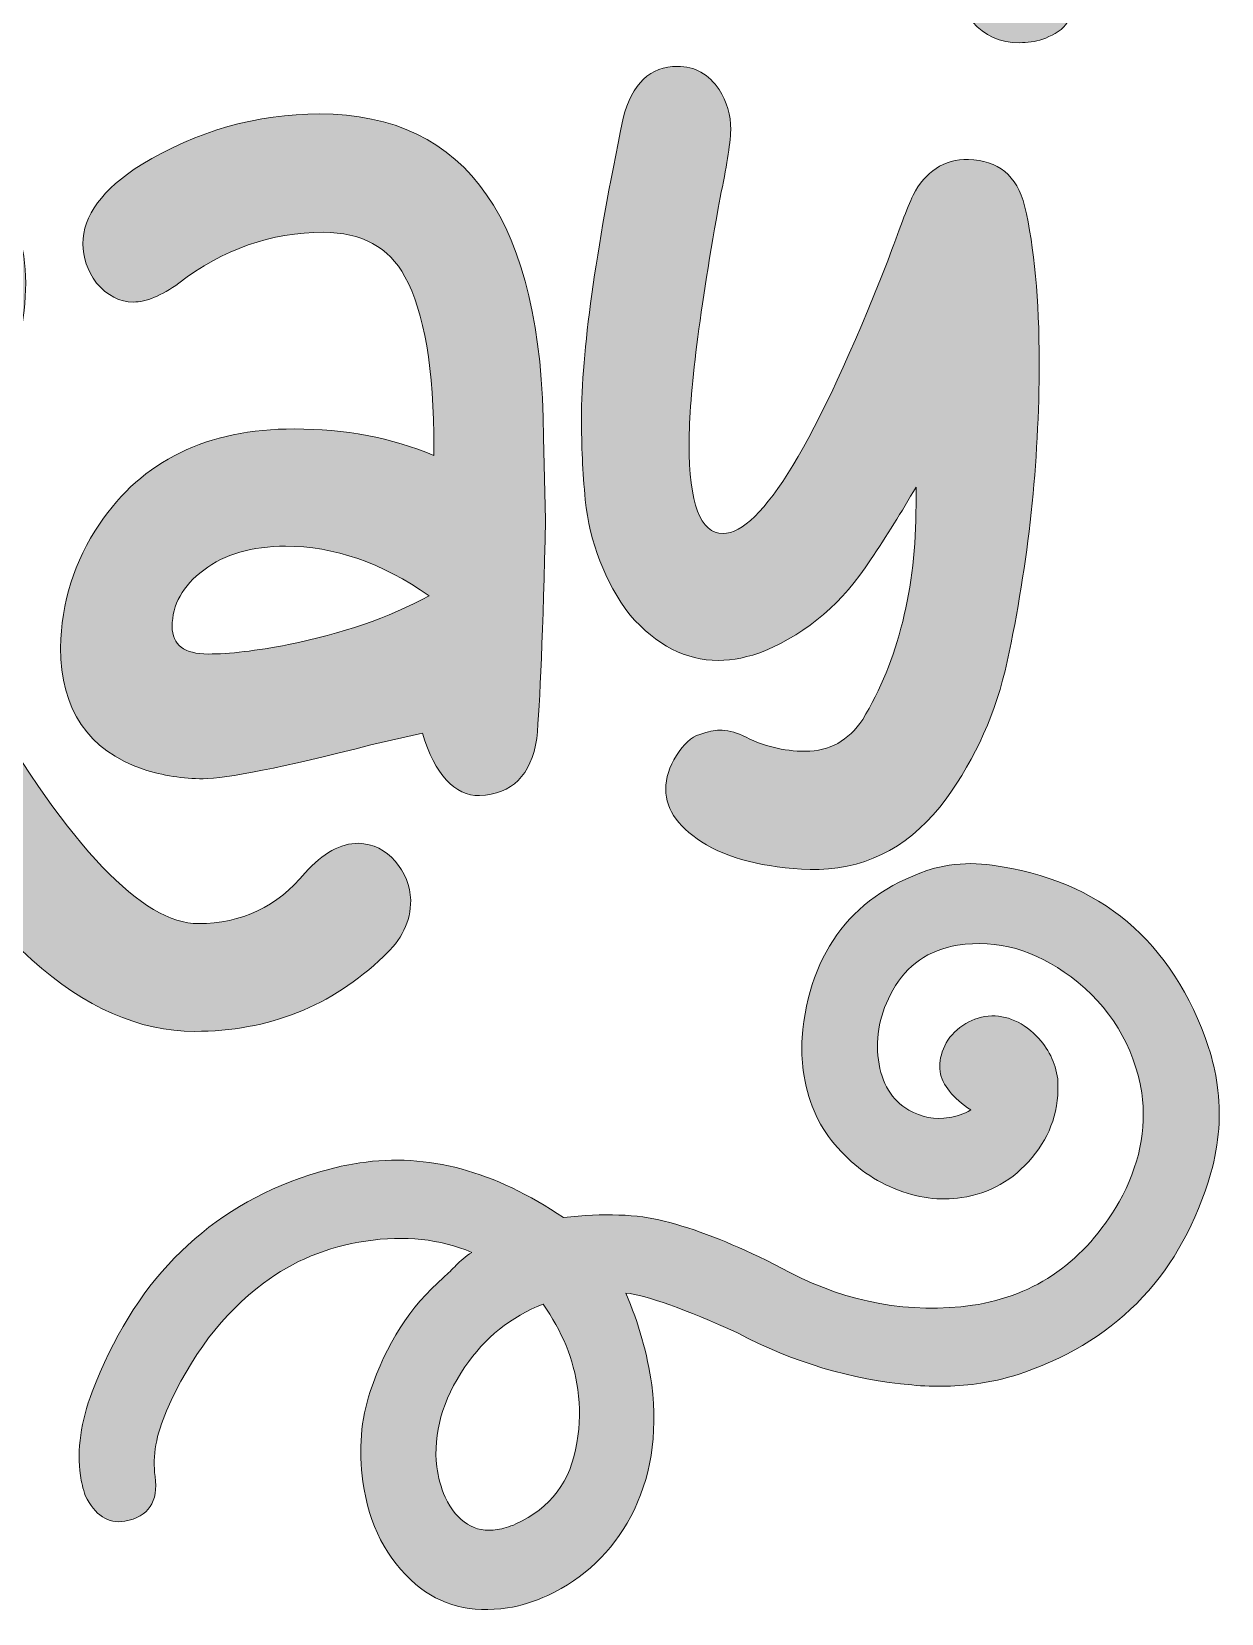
# Model space of a CAD drawing. Header units: inches. Extents: x 19 to 580, y -590 to -104.
# Drawn here: x 369.2 to 580.3, y -590.1 to -309.2 of the extents above; entities that cross this region are included whole.
import ezdxf

# ---------------------------------------------------------------- set-up
doc = ezdxf.new("R2010")
doc.units = ezdxf.units.IN
doc.header["$MEASUREMENT"] = 0
doc.layers.add('Layer 1', color=7, linetype='Continuous')

# ---------------------------------------------------------------- blocks, each defined once
blk = doc.blocks.new('block 7')
at = {"layer": 'Layer 1', "true_color": 0xf05a28}
h = blk.add_hatch(color=20, dxfattribs=at)
h.dxf.hatch_style = 2
edge = h.paths.add_edge_path()
edge.add_spline(control_points=[(398.08, -486.73), (378.45, -486.73), (359.57, -469.78), (341.44, -435.86), (336.51, -426.85), (332.15, -417.59), (328.36, -408.08), (325.03, -409.83), (321.93, -411.59), (319.06, -413.34), (319.06, -413.34), (323.71, -450.13), (323.71, -450.13), (324.17, -452.13), (324.4, -453.82), (324.4, -455.2), (324.4, -457.95), (323.51, -460.39), (321.73, -462.52), (319.95, -464.65), (317.63, -465.71), (314.76, -465.71), (309.14, -465.71), (305.69, -461.58), (304.43, -453.32), (299.72, -421.16), (297.37, -391.81), (297.37, -365.28), (297.37, -354.65), (297.66, -343.95), (298.23, -333.18), (293.53, -332.81), (289.94, -332.06), (287.48, -330.93), (285.01, -329.8), (283.77, -326.93), (283.77, -322.29), (283.77, -314.03), (292.21, -309.9), (309.08, -309.9), (321.93, -309.9), (334.44, -313.03), (346.61, -319.29), (353.49, -323.17), (358.8, -328.3), (362.53, -334.68), (366.26, -341.07), (368.12, -347.45), (368.12, -353.83), (368.12, -360.21), (366.57, -366.97), (363.48, -374.1), (359.46, -381.74), (353.55, -389.25), (345.75, -396.63), (349.64, -407.39), (354.52, -417.65), (360.38, -427.42), (376.1, -454.2), (388.89, -467.59), (398.76, -467.59), (406.45, -467.59), (412.76, -464.58), (417.7, -458.58), (420.91, -455.08), (424.07, -453.32), (427.17, -453.32), (429.81, -453.45), (431.99, -454.51), (433.71, -456.51), (435.43, -458.52), (436.35, -460.83), (436.46, -463.46), (436.46, -467.21), (434.86, -470.53), (431.64, -473.41), (422.46, -482.29), (411.27, -486.73), (398.08, -486.73)], knot_values=[0, 0, 0, 0, 1, 1, 1, 2, 2, 2, 3, 3, 3, 4, 4, 4, 5, 5, 5, 6, 6, 6, 7, 7, 7, 8, 8, 8, 9, 9, 9, 10, 10, 10, 11, 11, 11, 12, 12, 12, 13, 13, 13, 14, 14, 14, 15, 15, 15, 16, 16, 16, 17, 17, 17, 18, 18, 18, 19, 19, 19, 20, 20, 20, 21, 21, 21, 22, 22, 22, 23, 23, 23, 24, 24, 24, 25, 25, 25, 26, 26, 26, 26], degree=3, periodic=1)
edge = h.paths.add_edge_path()
edge.add_spline(control_points=[(317.17, -389.68), (324.63, -386.56), (330.94, -382.43), (336.11, -377.29), (344.37, -369.04), (348.5, -361.4), (348.5, -354.39), (348.5, -348.89), (345.69, -344.13), (340.06, -340.13), (333.75, -335.87), (326.58, -333.37), (318.55, -332.62), (317.51, -342.51), (317, -352.39), (317, -362.28), (317, -362.28), (317.17, -389.68), (317.17, -389.68)], knot_values=[0, 0, 0, 0, 1, 1, 1, 2, 2, 2, 3, 3, 3, 4, 4, 4, 5, 5, 5, 6, 6, 6, 6], degree=3, periodic=1)
edge = h.paths.add_edge_path()
edge.add_spline(control_points=[(448.69, -444.87), (444.21, -444.87), (440.82, -441.18), (438.53, -433.8), (438.53, -433.8), (429.4, -435.86), (429.4, -435.86), (413.68, -439.87), (403.76, -441.87), (399.62, -441.87), (396.07, -441.87), (392.51, -441.31), (388.95, -440.18), (379.2, -436.8), (374.32, -429.61), (374.32, -418.59), (374.43, -410.59), (376.73, -403.26), (381.21, -396.63), (388.78, -385.37), (400.31, -379.74), (415.81, -379.74), (424.76, -379.74), (433.02, -381.3), (440.59, -384.43), (440.59, -384.43), (440.59, -383.11), (440.59, -383.11), (440.59, -369.1), (438.87, -358.96), (435.43, -352.7), (432.56, -347.45), (427.74, -344.82), (420.97, -344.82), (411.68, -344.82), (403.12, -347.82), (395.32, -353.83), (392.22, -356.08), (389.53, -357.21), (387.23, -357.21), (384.82, -357.21), (382.64, -356.08), (380.69, -353.83), (379.08, -351.58), (378.28, -349.26), (378.28, -346.88), (378.28, -341.88), (381.72, -337.19), (388.61, -332.81), (398.59, -326.8), (409.15, -323.8), (420.28, -323.8), (446.56, -323.8), (459.81, -342.94), (460.05, -381.24), (460.05, -381.24), (460.39, -395.88), (460.39, -395.88), (459.93, -415.65), (459.41, -428.61), (458.84, -434.74), (457.81, -441.25), (454.42, -444.62), (448.69, -444.87)], knot_values=[0, 0, 0, 0, 1, 1, 1, 2, 2, 2, 3, 3, 3, 4, 4, 4, 5, 5, 5, 6, 6, 6, 7, 7, 7, 8, 8, 8, 9, 9, 9, 10, 10, 10, 11, 11, 11, 12, 12, 12, 13, 13, 13, 14, 14, 14, 15, 15, 15, 16, 16, 16, 17, 17, 17, 18, 18, 18, 19, 19, 19, 20, 20, 20, 21, 21, 21, 21], degree=3, periodic=1)
edge = h.paths.add_edge_path()
edge.add_spline(control_points=[(400.49, -419.72), (404.27, -419.72), (409.03, -419.16), (414.77, -418.03), (424.18, -416.15), (432.5, -413.28), (439.73, -409.39), (431.36, -403.51), (422.86, -400.57), (414.26, -400.57), (408.29, -400.57), (403.44, -401.98), (399.71, -404.8), (395.98, -407.61), (394.12, -410.96), (394.12, -414.84), (394.12, -418.09), (396.24, -419.72), (400.49, -419.72)], knot_values=[0, 0, 0, 0, 1, 1, 1, 2, 2, 2, 3, 3, 3, 4, 4, 4, 5, 5, 5, 6, 6, 6, 6], degree=3, periodic=1)
h = blk.add_hatch(color=20, dxfattribs=at)
h.dxf.hatch_style = 2
edge = h.paths.add_edge_path()
edge.add_spline(control_points=[(508.93, -458.01), (500.44, -457.89), (493.79, -456.42), (488.97, -453.6), (484.15, -450.79), (481.74, -447.5), (481.74, -443.75), (481.74, -441.75), (482.37, -439.74), (483.63, -437.74), (484.89, -435.74), (486.27, -434.49), (487.76, -433.99), (489.25, -433.49), (490.4, -433.24), (491.2, -433.24), (492.58, -433.24), (493.96, -433.55), (495.33, -434.17), (498.89, -436.05), (502.62, -436.99), (506.52, -436.99), (510.77, -436.99), (514.15, -435.11), (516.68, -431.36), (522.99, -420.85), (526.15, -408.15), (526.15, -393.25), (526.15, -393.25), (526.15, -390.06), (526.15, -390.06), (523.62, -394.44), (520.92, -398.76), (518.06, -403.01), (513.24, -410.52), (506.98, -415.9), (499.29, -419.16), (496.42, -420.28), (493.67, -420.85), (491.03, -420.85), (485.29, -420.85), (480.07, -418.16), (475.37, -412.77), (470.89, -406.77), (468.25, -399.95), (467.45, -392.31), (466.99, -387.43), (466.76, -382.62), (466.76, -377.86), (466.76, -366.22), (469.23, -348.45), (474.16, -324.55), (475.77, -318.42), (478.98, -315.35), (483.8, -315.35), (486.9, -315.35), (489.37, -316.73), (491.2, -319.48), (492.58, -321.61), (493.27, -323.98), (493.27, -326.61), (493.15, -329.37), (492.52, -333.37), (491.38, -338.63), (487.7, -358.9), (485.87, -373.48), (485.87, -382.36), (485.87, -393), (487.87, -398.32), (491.89, -398.32), (498.66, -398.32), (508.42, -382.18), (521.16, -349.89), (523.11, -344.38), (524.6, -340.5), (525.63, -338.25), (527.81, -334), (531.08, -331.87), (535.44, -331.87), (540.72, -331.99), (544.05, -334.75), (545.43, -340.13), (547.15, -347.51), (548.01, -356.77), (548.01, -367.91), (548.01, -385.81), (546.12, -403.51), (542.33, -421.03), (540.38, -430.04), (536.76, -438.18), (531.48, -445.44), (525.63, -453.45), (518.11, -457.64), (508.93, -458.01)], knot_values=[0, 0, 0, 0, 1, 1, 1, 2, 2, 2, 3, 3, 3, 4, 4, 4, 5, 5, 5, 6, 6, 6, 7, 7, 7, 8, 8, 8, 9, 9, 9, 10, 10, 10, 11, 11, 11, 12, 12, 12, 13, 13, 13, 14, 14, 14, 15, 15, 15, 16, 16, 16, 17, 17, 17, 18, 18, 18, 19, 19, 19, 20, 20, 20, 21, 21, 21, 22, 22, 22, 23, 23, 23, 24, 24, 24, 25, 25, 25, 26, 26, 26, 27, 27, 27, 28, 28, 28, 29, 29, 29, 30, 30, 30, 31, 31, 31, 31], degree=3, periodic=1)
at = {"layer": 'Layer 1', "lineweight": 0}
for points, knots in [([(398.08, -486.73), (378.45, -486.73), (359.57, -469.78), (341.44, -435.86), (336.51, -426.85), (332.15, -417.59), (328.36, -408.08), (325.03, -409.83), (321.93, -411.59), (319.06, -413.34), (319.06, -413.34), (323.71, -450.13), (323.71, -450.13), (324.17, -452.13), (324.4, -453.82), (324.4, -455.2), (324.4, -457.95), (323.51, -460.39), (321.73, -462.52), (319.95, -464.65), (317.63, -465.71), (314.76, -465.71), (309.14, -465.71), (305.69, -461.58), (304.43, -453.32), (299.72, -421.16), (297.37, -391.81), (297.37, -365.28), (297.37, -354.65), (297.66, -343.95), (298.23, -333.18), (293.53, -332.81), (289.94, -332.06), (287.48, -330.93), (285.01, -329.8), (283.77, -326.93), (283.77, -322.29), (283.77, -314.03), (292.21, -309.9), (309.08, -309.9), (321.93, -309.9), (334.44, -313.03), (346.61, -319.29), (353.49, -323.17), (358.8, -328.3), (362.53, -334.68), (366.26, -341.07), (368.12, -347.45), (368.12, -353.83), (368.12, -360.21), (366.57, -366.97), (363.48, -374.1), (359.46, -381.74), (353.55, -389.25), (345.75, -396.63), (349.64, -407.39), (354.52, -417.65), (360.38, -427.42), (376.1, -454.2), (388.89, -467.59), (398.76, -467.59), (406.45, -467.59), (412.76, -464.58), (417.7, -458.58), (420.91, -455.08), (424.07, -453.32), (427.17, -453.32), (429.81, -453.45), (431.99, -454.51), (433.71, -456.51), (435.43, -458.52), (436.35, -460.83), (436.46, -463.46), (436.46, -467.21), (434.86, -470.53), (431.64, -473.41), (422.46, -482.29), (411.27, -486.73), (398.08, -486.73)], [0, 0, 0, 0, 1, 1, 1, 2, 2, 2, 3, 3, 3, 4, 4, 4, 5, 5, 5, 6, 6, 6, 7, 7, 7, 8, 8, 8, 9, 9, 9, 10, 10, 10, 11, 11, 11, 12, 12, 12, 13, 13, 13, 14, 14, 14, 15, 15, 15, 16, 16, 16, 17, 17, 17, 18, 18, 18, 19, 19, 19, 20, 20, 20, 21, 21, 21, 22, 22, 22, 23, 23, 23, 24, 24, 24, 25, 25, 25, 26, 26, 26, 26]), ([(508.93, -458.01), (500.44, -457.89), (493.79, -456.42), (488.97, -453.6), (484.15, -450.79), (481.74, -447.5), (481.74, -443.75), (481.74, -441.75), (482.37, -439.74), (483.63, -437.74), (484.89, -435.74), (486.27, -434.49), (487.76, -433.99), (489.25, -433.49), (490.4, -433.24), (491.2, -433.24), (492.58, -433.24), (493.96, -433.55), (495.33, -434.17), (498.89, -436.05), (502.62, -436.99), (506.52, -436.99), (510.77, -436.99), (514.15, -435.11), (516.68, -431.36), (522.99, -420.85), (526.15, -408.15), (526.15, -393.25), (526.15, -393.25), (526.15, -390.06), (526.15, -390.06), (523.62, -394.44), (520.92, -398.76), (518.06, -403.01), (513.24, -410.52), (506.98, -415.9), (499.29, -419.16), (496.42, -420.28), (493.67, -420.85), (491.03, -420.85), (485.29, -420.85), (480.07, -418.16), (475.37, -412.77), (470.89, -406.77), (468.25, -399.95), (467.45, -392.31), (466.99, -387.43), (466.76, -382.62), (466.76, -377.86), (466.76, -366.22), (469.23, -348.45), (474.16, -324.55), (475.77, -318.42), (478.98, -315.35), (483.8, -315.35), (486.9, -315.35), (489.37, -316.73), (491.2, -319.48), (492.58, -321.61), (493.27, -323.98), (493.27, -326.61), (493.15, -329.37), (492.52, -333.37), (491.38, -338.63), (487.7, -358.9), (485.87, -373.48), (485.87, -382.36), (485.87, -393), (487.87, -398.32), (491.89, -398.32), (498.66, -398.32), (508.42, -382.18), (521.16, -349.89), (523.11, -344.38), (524.6, -340.5), (525.63, -338.25), (527.81, -334), (531.08, -331.87), (535.44, -331.87), (540.72, -331.99), (544.05, -334.75), (545.43, -340.13), (547.15, -347.51), (548.01, -356.77), (548.01, -367.91), (548.01, -385.81), (546.12, -403.51), (542.33, -421.03), (540.38, -430.04), (536.76, -438.18), (531.48, -445.44), (525.63, -453.45), (518.11, -457.64), (508.93, -458.01)], [0, 0, 0, 0, 1, 1, 1, 2, 2, 2, 3, 3, 3, 4, 4, 4, 5, 5, 5, 6, 6, 6, 7, 7, 7, 8, 8, 8, 9, 9, 9, 10, 10, 10, 11, 11, 11, 12, 12, 12, 13, 13, 13, 14, 14, 14, 15, 15, 15, 16, 16, 16, 17, 17, 17, 18, 18, 18, 19, 19, 19, 20, 20, 20, 21, 21, 21, 22, 22, 22, 23, 23, 23, 24, 24, 24, 25, 25, 25, 26, 26, 26, 27, 27, 27, 28, 28, 28, 29, 29, 29, 30, 30, 30, 31, 31, 31, 31]), ([(448.69, -444.87), (444.21, -444.87), (440.82, -441.18), (438.53, -433.8), (438.53, -433.8), (429.4, -435.86), (429.4, -435.86), (413.68, -439.87), (403.76, -441.87), (399.62, -441.87), (396.07, -441.87), (392.51, -441.31), (388.95, -440.18), (379.2, -436.8), (374.32, -429.61), (374.32, -418.59), (374.43, -410.59), (376.73, -403.26), (381.21, -396.63), (388.78, -385.37), (400.31, -379.74), (415.81, -379.74), (424.76, -379.74), (433.02, -381.3), (440.59, -384.43), (440.59, -384.43), (440.59, -383.11), (440.59, -383.11), (440.59, -369.1), (438.87, -358.96), (435.43, -352.7), (432.56, -347.45), (427.74, -344.82), (420.97, -344.82), (411.68, -344.82), (403.12, -347.82), (395.32, -353.83), (392.22, -356.08), (389.53, -357.21), (387.23, -357.21), (384.82, -357.21), (382.64, -356.08), (380.69, -353.83), (379.08, -351.58), (378.28, -349.26), (378.28, -346.88), (378.28, -341.88), (381.72, -337.19), (388.61, -332.81), (398.59, -326.8), (409.15, -323.8), (420.28, -323.8), (446.56, -323.8), (459.81, -342.94), (460.05, -381.24), (460.05, -381.24), (460.39, -395.88), (460.39, -395.88), (459.93, -415.65), (459.41, -428.61), (458.84, -434.74), (457.81, -441.25), (454.42, -444.62), (448.69, -444.87)], [0, 0, 0, 0, 1, 1, 1, 2, 2, 2, 3, 3, 3, 4, 4, 4, 5, 5, 5, 6, 6, 6, 7, 7, 7, 8, 8, 8, 9, 9, 9, 10, 10, 10, 11, 11, 11, 12, 12, 12, 13, 13, 13, 14, 14, 14, 15, 15, 15, 16, 16, 16, 17, 17, 17, 18, 18, 18, 19, 19, 19, 20, 20, 20, 21, 21, 21, 21]), ([(400.49, -419.72), (404.27, -419.72), (409.03, -419.16), (414.77, -418.03), (424.18, -416.15), (432.5, -413.28), (439.73, -409.39), (431.36, -403.51), (422.86, -400.57), (414.26, -400.57), (408.29, -400.57), (403.44, -401.98), (399.71, -404.8), (395.98, -407.61), (394.12, -410.96), (394.12, -414.84), (394.12, -418.09), (396.24, -419.72), (400.49, -419.72)], [0, 0, 0, 0, 1, 1, 1, 2, 2, 2, 3, 3, 3, 4, 4, 4, 5, 5, 5, 6, 6, 6, 6])]:
    blk.add_open_spline(points, degree=3, knots=knots, dxfattribs=at)
blk = doc.blocks.new('block 8')
at = {"layer": 'Layer 1', "true_color": 0xf05a28}
h = blk.add_hatch(color=20, dxfattribs=at)
h.dxf.hatch_style = 2
edge = h.paths.add_edge_path()
edge.add_spline(control_points=[(544.78, -248.51), (537.82, -248.53), (533.26, -243.01), (533.59, -235.24), (533.88, -228.52), (539.96, -222.65), (544.96, -225.31), (546.4, -226.08), (548.02, -226.34), (549.47, -227.1), (555.04, -230), (556.99, -239.82), (552.95, -245.23), (551.97, -246.55), (550.31, -247.28), (548.85, -247.86), (547.52, -248.38), (546.03, -248.33), (544.78, -248.51)], knot_values=[0, 0, 0, 0, 1, 1, 1, 2, 2, 2, 3, 3, 3, 4, 4, 4, 5, 5, 5, 6, 6, 6, 6], degree=3, periodic=1)
h = blk.add_hatch(color=20, dxfattribs=at)
h.dxf.hatch_style = 2
edge = h.paths.add_edge_path()
edge.add_spline(control_points=[(544.67, -280.37), (537.71, -280.39), (533.15, -274.87), (533.48, -267.1), (533.76, -260.38), (539.85, -254.51), (544.85, -257.17), (546.29, -257.93), (547.91, -258.2), (549.36, -258.96), (554.93, -261.86), (556.88, -271.68), (552.84, -277.08), (551.86, -278.4), (550.2, -279.14), (548.74, -279.71), (547.41, -280.24), (545.92, -280.19), (544.67, -280.37)], knot_values=[0, 0, 0, 0, 1, 1, 1, 2, 2, 2, 3, 3, 3, 4, 4, 4, 5, 5, 5, 6, 6, 6, 6], degree=3, periodic=1)
h = blk.add_hatch(color=20, dxfattribs=at)
h.dxf.hatch_style = 2
edge = h.paths.add_edge_path()
edge.add_spline(control_points=[(544.56, -311.19), (537.61, -311.21), (533.04, -305.69), (533.37, -297.92), (533.66, -291.2), (539.74, -285.33), (544.74, -287.99), (546.19, -288.76), (547.8, -289.02), (549.25, -289.78), (554.82, -292.68), (556.77, -302.5), (552.74, -307.91), (551.75, -309.23), (550.09, -309.96), (548.63, -310.54), (547.3, -311.06), (545.82, -311.01), (544.56, -311.19)], knot_values=[0, 0, 0, 0, 1, 1, 1, 2, 2, 2, 3, 3, 3, 4, 4, 4, 5, 5, 5, 6, 6, 6, 6], degree=3, periodic=1)
at = {"layer": 'Layer 1', "lineweight": 0}
for points in [[(544.78, -248.51), (537.82, -248.53), (533.26, -243.01), (533.59, -235.24), (533.88, -228.52), (539.96, -222.65), (544.96, -225.31), (546.4, -226.08), (548.02, -226.34), (549.47, -227.1), (555.04, -230), (556.99, -239.82), (552.95, -245.23), (551.97, -246.55), (550.31, -247.28), (548.85, -247.86), (547.52, -248.38), (546.03, -248.33), (544.78, -248.51)], [(544.67, -280.37), (537.71, -280.39), (533.15, -274.87), (533.48, -267.1), (533.76, -260.38), (539.85, -254.51), (544.85, -257.17), (546.29, -257.93), (547.91, -258.2), (549.36, -258.96), (554.93, -261.86), (556.88, -271.68), (552.84, -277.08), (551.86, -278.4), (550.2, -279.14), (548.74, -279.71), (547.41, -280.24), (545.92, -280.19), (544.67, -280.37)], [(544.56, -311.19), (537.61, -311.21), (533.04, -305.69), (533.37, -297.92), (533.66, -291.2), (539.74, -285.33), (544.74, -287.99), (546.19, -288.76), (547.8, -289.02), (549.25, -289.78), (554.82, -292.68), (556.77, -302.5), (552.74, -307.91), (551.75, -309.23), (550.09, -309.96), (548.63, -310.54), (547.3, -311.06), (545.82, -311.01), (544.56, -311.19)]]:
    blk.add_open_spline(points, degree=3, knots=[0, 0, 0, 0, 1, 1, 1, 2, 2, 2, 3, 3, 3, 4, 4, 4, 5, 5, 5, 6, 6, 6, 6], dxfattribs=at)
blk = doc.blocks.new('block 9')
at = {"layer": 'Layer 1', "true_color": 0x2e3092}
h = blk.add_hatch(color=177, dxfattribs=at)
h.dxf.hatch_style = 2
edge = h.paths.add_edge_path()
edge.add_spline(control_points=[(453.63, -589.13), (447.24, -590.1), (441.81, -588.71), (437.37, -584.95), (432.17, -580.46), (429.04, -574.38), (427.97, -566.71), (427.18, -561.04), (427.62, -555.7), (429.29, -550.67), (432.05, -542.34), (436.38, -535.6), (442.28, -530.45), (443.08, -529.73), (443.83, -529), (444.54, -528.25), (445.26, -527.51), (446.17, -526.75), (447.29, -525.99), (441.65, -523.6), (435.39, -522.93), (428.51, -523.97), (421.63, -525.02), (415.57, -527.51), (410.32, -531.45), (403.07, -536.89), (397.35, -544.44), (393.14, -554.1), (391.27, -558.3), (390.59, -562.19), (391.09, -565.78), (391.72, -570.28), (389.92, -572.93), (385.71, -573.74), (382.75, -574.19), (380.41, -572.67), (378.7, -569.18), (378.29, -567.97), (378, -566.78), (377.84, -565.61), (377.2, -561.03), (377.89, -556.07), (379.93, -550.74), (387.16, -531.68), (399.41, -519.06), (416.67, -512.87), (420.33, -511.55), (423.92, -510.62), (427.44, -510.09), (439.35, -508.29), (451.4, -511.53), (463.58, -519.82), (470.74, -518.99), (476.68, -519.2), (481.43, -520.44), (486.93, -521.82), (492.97, -524.14), (499.55, -527.4), (499.55, -527.4), (503.78, -529.57), (503.78, -529.57), (514.25, -534.97), (525.05, -536.91), (536.19, -535.39), (547.47, -533.68), (556.13, -527.56), (562.18, -517.03), (565.78, -510.61), (567.12, -504.15), (566.22, -497.64), (564.79, -489.18), (560.61, -482.32), (553.67, -477.07), (547.28, -472.25), (540.57, -470.37), (533.53, -471.43), (528.34, -472.3), (524.51, -474.97), (522.03, -479.43), (519.74, -483.52), (518.89, -487.65), (519.47, -491.82), (520.05, -495.99), (521.85, -498.95), (524.87, -500.71), (527.09, -501.99), (529.48, -502.44), (532.04, -502.05), (533.32, -501.86), (534.6, -501.41), (535.89, -500.7), (532.65, -498.55), (530.83, -496.28), (530.41, -493.87), (530.24, -492.62), (530.43, -491.27), (531.01, -489.82), (531.58, -488.37), (532.55, -487.12), (533.92, -486.06), (535.28, -485), (536.76, -484.35), (538.36, -484.11), (541.64, -483.61), (544.7, -484.77), (547.54, -487.57), (549.64, -489.73), (550.89, -492.26), (551.3, -495.18), (551.63, -500.49), (550.11, -505.15), (546.75, -509.15), (543.39, -513.15), (539.22, -515.52), (534.27, -516.27), (530.34, -516.86), (526.35, -516.32), (522.28, -514.64), (518.2, -512.96), (514.67, -510.34), (511.69, -506.79), (508.7, -503.24), (506.85, -498.88), (506.13, -493.71), (505.88, -491.88), (505.81, -489.93), (505.93, -487.87), (507.27, -472.26), (515.1, -462.22), (529.42, -457.75), (529.42, -457.75), (532.04, -457.23), (532.04, -457.23), (534.6, -456.84), (537.14, -456.84), (539.64, -457.23), (558.87, -459.85), (571.68, -470.64), (578.08, -489.59), (578.79, -491.78), (579.31, -494), (579.62, -496.25), (580.34, -501.42), (579.96, -506.63), (578.49, -511.88), (573.35, -529.51), (562.33, -541.31), (545.44, -547.27), (542.87, -548.17), (540.27, -548.82), (537.63, -549.22), (533.55, -549.84), (529.48, -549.94), (525.42, -549.53), (514.67, -548.61), (504.36, -545.53), (494.49, -540.3), (485.07, -536.02), (478.45, -533.66), (474.64, -533.21), (476.93, -538.57), (478.47, -544), (479.23, -549.5), (480.31, -558.45), (479.07, -566.25), (475.51, -572.92), (472.14, -579.22), (467.24, -583.88), (460.8, -586.9), (458.34, -588.04), (455.95, -588.78), (453.63, -589.13)], knot_values=[0, 0, 0, 0, 1, 1, 1, 2, 2, 2, 3, 3, 3, 4, 4, 4, 5, 5, 5, 6, 6, 6, 7, 7, 7, 8, 8, 8, 9, 9, 9, 10, 10, 10, 11, 11, 11, 12, 12, 12, 13, 13, 13, 14, 14, 14, 15, 15, 15, 16, 16, 16, 17, 17, 17, 18, 18, 18, 19, 19, 19, 20, 20, 20, 21, 21, 21, 22, 22, 22, 23, 23, 23, 24, 24, 24, 25, 25, 25, 26, 26, 26, 27, 27, 27, 28, 28, 28, 29, 29, 29, 30, 30, 30, 31, 31, 31, 32, 32, 32, 33, 33, 33, 34, 34, 34, 35, 35, 35, 36, 36, 36, 37, 37, 37, 38, 38, 38, 39, 39, 39, 40, 40, 40, 41, 41, 41, 42, 42, 42, 43, 43, 43, 44, 44, 44, 45, 45, 45, 46, 46, 46, 47, 47, 47, 48, 48, 48, 49, 49, 49, 50, 50, 50, 51, 51, 51, 52, 52, 52, 53, 53, 53, 54, 54, 54, 55, 55, 55, 56, 56, 56, 57, 57, 57, 57], degree=3, periodic=1)
edge = h.paths.add_edge_path()
edge.add_spline(control_points=[(451.82, -575.23), (452.86, -575.07), (453.96, -574.74), (455.11, -574.22), (461.25, -571.42), (464.87, -566.62), (465.97, -559.81), (466.5, -556.58), (466.55, -553.42), (466.12, -550.34), (465.38, -545), (463.32, -539.95), (459.96, -535.18), (454.23, -537.41), (449.6, -541.13), (446.08, -546.34), (442.08, -552.23), (440.42, -558.14), (441.08, -564.09), (441.34, -565.92), (441.83, -567.72), (442.57, -569.48), (444.74, -573.92), (447.82, -575.84), (451.82, -575.23)], knot_values=[0, 0, 0, 0, 1, 1, 1, 2, 2, 2, 3, 3, 3, 4, 4, 4, 5, 5, 5, 6, 6, 6, 7, 7, 7, 8, 8, 8, 8], degree=3, periodic=1)
at = {"layer": 'Layer 1', "lineweight": 0}
for points, knots in [([(453.63, -589.13), (447.24, -590.1), (441.81, -588.71), (437.37, -584.95), (432.17, -580.46), (429.04, -574.38), (427.97, -566.71), (427.18, -561.04), (427.62, -555.7), (429.29, -550.67), (432.05, -542.34), (436.38, -535.6), (442.28, -530.45), (443.08, -529.73), (443.83, -529), (444.54, -528.25), (445.26, -527.51), (446.17, -526.75), (447.29, -525.99), (441.65, -523.6), (435.39, -522.93), (428.51, -523.97), (421.63, -525.02), (415.57, -527.51), (410.32, -531.45), (403.07, -536.89), (397.35, -544.44), (393.14, -554.1), (391.27, -558.3), (390.59, -562.19), (391.09, -565.78), (391.72, -570.28), (389.92, -572.93), (385.71, -573.74), (382.75, -574.19), (380.41, -572.67), (378.7, -569.18), (378.29, -567.97), (378, -566.78), (377.84, -565.61), (377.2, -561.03), (377.89, -556.07), (379.93, -550.74), (387.16, -531.68), (399.41, -519.06), (416.67, -512.87), (420.33, -511.55), (423.92, -510.62), (427.44, -510.09), (439.35, -508.29), (451.4, -511.53), (463.58, -519.82), (470.74, -518.99), (476.68, -519.2), (481.43, -520.44), (486.93, -521.82), (492.97, -524.14), (499.55, -527.4), (499.55, -527.4), (503.78, -529.57), (503.78, -529.57), (514.25, -534.97), (525.05, -536.91), (536.19, -535.39), (547.47, -533.68), (556.13, -527.56), (562.18, -517.03), (565.78, -510.61), (567.12, -504.15), (566.22, -497.64), (564.79, -489.18), (560.61, -482.32), (553.67, -477.07), (547.28, -472.25), (540.57, -470.37), (533.53, -471.43), (528.34, -472.3), (524.51, -474.97), (522.03, -479.43), (519.74, -483.52), (518.89, -487.65), (519.47, -491.82), (520.05, -495.99), (521.85, -498.95), (524.87, -500.71), (527.09, -501.99), (529.48, -502.44), (532.04, -502.05), (533.32, -501.86), (534.6, -501.41), (535.89, -500.7), (532.65, -498.55), (530.83, -496.28), (530.41, -493.87), (530.24, -492.62), (530.43, -491.27), (531.01, -489.82), (531.58, -488.37), (532.55, -487.12), (533.92, -486.06), (535.28, -485), (536.76, -484.35), (538.36, -484.11), (541.64, -483.61), (544.7, -484.77), (547.54, -487.57), (549.64, -489.73), (550.89, -492.26), (551.3, -495.18), (551.63, -500.49), (550.11, -505.15), (546.75, -509.15), (543.39, -513.15), (539.22, -515.52), (534.27, -516.27), (530.34, -516.86), (526.35, -516.32), (522.28, -514.64), (518.2, -512.96), (514.67, -510.34), (511.69, -506.79), (508.7, -503.24), (506.85, -498.88), (506.13, -493.71), (505.88, -491.88), (505.81, -489.93), (505.93, -487.87), (507.27, -472.26), (515.1, -462.22), (529.42, -457.75), (529.42, -457.75), (532.04, -457.23), (532.04, -457.23), (534.6, -456.84), (537.14, -456.84), (539.64, -457.23), (558.87, -459.85), (571.68, -470.64), (578.08, -489.59), (578.79, -491.78), (579.31, -494), (579.62, -496.25), (580.34, -501.42), (579.96, -506.63), (578.49, -511.88), (573.35, -529.51), (562.33, -541.31), (545.44, -547.27), (542.87, -548.17), (540.27, -548.82), (537.63, -549.22), (533.55, -549.84), (529.48, -549.94), (525.42, -549.53), (514.67, -548.61), (504.36, -545.53), (494.49, -540.3), (485.07, -536.02), (478.45, -533.66), (474.64, -533.21), (476.93, -538.57), (478.47, -544), (479.23, -549.5), (480.31, -558.45), (479.07, -566.25), (475.51, -572.92), (472.14, -579.22), (467.24, -583.88), (460.8, -586.9), (458.34, -588.04), (455.95, -588.78), (453.63, -589.13)], [0, 0, 0, 0, 1, 1, 1, 2, 2, 2, 3, 3, 3, 4, 4, 4, 5, 5, 5, 6, 6, 6, 7, 7, 7, 8, 8, 8, 9, 9, 9, 10, 10, 10, 11, 11, 11, 12, 12, 12, 13, 13, 13, 14, 14, 14, 15, 15, 15, 16, 16, 16, 17, 17, 17, 18, 18, 18, 19, 19, 19, 20, 20, 20, 21, 21, 21, 22, 22, 22, 23, 23, 23, 24, 24, 24, 25, 25, 25, 26, 26, 26, 27, 27, 27, 28, 28, 28, 29, 29, 29, 30, 30, 30, 31, 31, 31, 32, 32, 32, 33, 33, 33, 34, 34, 34, 35, 35, 35, 36, 36, 36, 37, 37, 37, 38, 38, 38, 39, 39, 39, 40, 40, 40, 41, 41, 41, 42, 42, 42, 43, 43, 43, 44, 44, 44, 45, 45, 45, 46, 46, 46, 47, 47, 47, 48, 48, 48, 49, 49, 49, 50, 50, 50, 51, 51, 51, 52, 52, 52, 53, 53, 53, 54, 54, 54, 55, 55, 55, 56, 56, 56, 57, 57, 57, 57]), ([(451.82, -575.23), (452.86, -575.07), (453.96, -574.74), (455.11, -574.22), (461.25, -571.42), (464.87, -566.62), (465.97, -559.81), (466.5, -556.58), (466.55, -553.42), (466.12, -550.34), (465.38, -545), (463.32, -539.95), (459.96, -535.18), (454.23, -537.41), (449.6, -541.13), (446.08, -546.34), (442.08, -552.23), (440.42, -558.14), (441.08, -564.09), (441.34, -565.92), (441.83, -567.72), (442.57, -569.48), (444.74, -573.92), (447.82, -575.84), (451.82, -575.23)], [0, 0, 0, 0, 1, 1, 1, 2, 2, 2, 3, 3, 3, 4, 4, 4, 5, 5, 5, 6, 6, 6, 7, 7, 7, 8, 8, 8, 8])]:
    blk.add_open_spline(points, degree=3, knots=knots, dxfattribs=at)

msp = doc.modelspace()

# ---------------------------------------------------------------- block references
at = {"layer": 'Layer 1'}
for name in ['block 8', 'block 7', 'block 9']:
    msp.add_blockref(name, (0, 0), dxfattribs=at)

doc.saveas('drawing.dxf')
